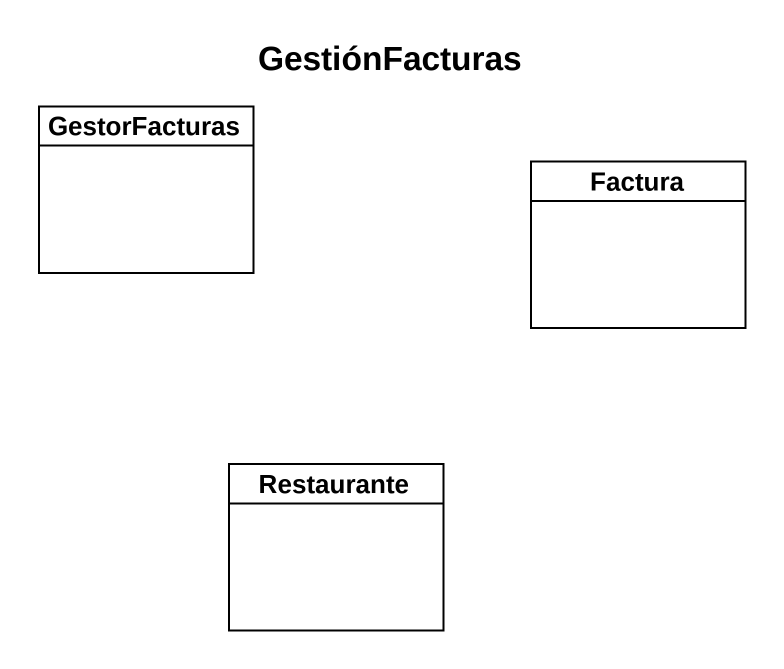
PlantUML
@startuml
title GestiónFacturas
hide circle
hide empty members
class GestorFacturas
class Factura
class Restaurante
@enduml
